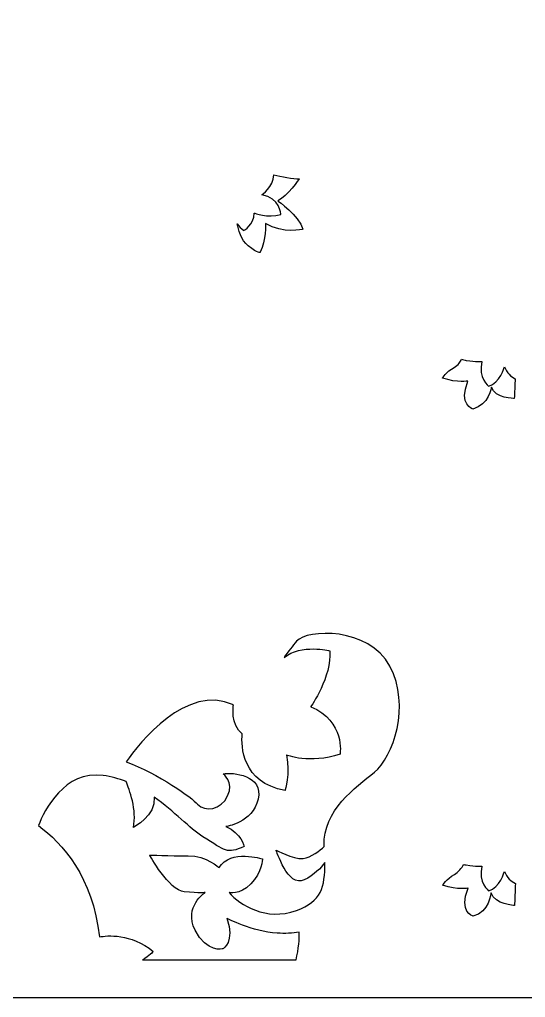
# Model space of a CAD drawing. Header units: centimetres. Extents: x 17.84 to 26.35, y 0.15 to 9.
# Drawn here: x 21.812 to 24.102, y 0.149 to 4.575 of the extents above; entities that cross this region are included whole.
import ezdxf

# ---------------------------------------------------------------- set-up
doc = ezdxf.new("R2010")
doc.units = ezdxf.units.CM
doc.header["$MEASUREMENT"] = 0
doc.layers.add('layer 1', color=7, linetype='Continuous')

msp = doc.modelspace()

# ---------------------------------------------------------------- linework, layer by layer
at = {"layer": 'layer 1', "color": 250, "lineweight": 30}
for points, knots in [([(17.84025, 9.00077), (17.84025, 9.00077), (26.3514, 9.00077), (26.3514, 9.00077), (26.3514, 9.00077), (26.3514, 9.00077), (26.3514, 0.14917), (26.3514, 0.14917), (26.3514, 0.14917), (26.3514, 0.14917), (17.84025, 0.14917), (17.84025, 0.14917), (17.84025, 0.14917), (17.84025, 0.14917), (17.84025, 9.00077), (17.84025, 9.00077)], [0, 0, 0, 0, 0.2, 0.2, 0.2, 0.2, 0.4, 0.4, 0.4, 0.4, 0.6, 0.6, 0.6, 0.6, 1, 1, 1, 1]), ([(22.96405, 3.87279), (22.96064, 3.81645), (22.90915, 3.78176), (22.90915, 3.78176), (22.90915, 3.78176), (22.99075, 3.76939), (22.99483, 3.69312), (22.99483, 3.69312), (22.99483, 3.69312), (22.93567, 3.67456), (22.87447, 3.6993), (22.87447, 3.6993), (22.87447, 3.6993), (22.87447, 3.64364), (22.82755, 3.62096), (22.82755, 3.62096), (22.82755, 3.62096), (22.81442, 3.62867), (22.80473, 3.63904), (22.7976, 3.65064), (22.7976, 3.65064), (22.80221, 3.62536), (22.81494, 3.57784), (22.84794, 3.5508), (22.84794, 3.5508), (22.89441, 3.51273), (22.90195, 3.52161), (22.90195, 3.52161), (22.90195, 3.52161), (22.92832, 3.57619), (22.92581, 3.65234), (22.92581, 3.65234), (22.92581, 3.65234), (23.00494, 3.60284), (23.09536, 3.62569), (23.09536, 3.62569), (23.09536, 3.62569), (23.07653, 3.68915), (22.98107, 3.75514), (22.98107, 3.75514), (22.98107, 3.75514), (23.02378, 3.77545), (23.07904, 3.85414), (23.07904, 3.85414), (23.07904, 3.85414), (23.05142, 3.85234), (22.99469, 3.86517), (22.96405, 3.87279)], [0, 0, 0, 0, 0.0769231, 0.0769231, 0.0769231, 0.0769231, 0.1538462, 0.1538462, 0.1538462, 0.1538462, 0.2307692, 0.2307692, 0.2307692, 0.2307692, 0.3076923, 0.3076923, 0.3076923, 0.3076923, 0.3846154, 0.3846154, 0.3846154, 0.3846154, 0.4615385, 0.4615385, 0.4615385, 0.4615385, 0.5384615, 0.5384615, 0.5384615, 0.5384615, 0.6153846, 0.6153846, 0.6153846, 0.6153846, 0.6923077, 0.6923077, 0.6923077, 0.6923077, 0.7692308, 0.7692308, 0.7692308, 0.7692308, 0.8461538, 0.8461538, 0.8461538, 0.8461538, 1, 1, 1, 1]), ([(24.05566, 2.94917), (24.03727, 2.9588), (24.01808, 2.9753), (24.0072, 3.00356), (24.0072, 3.00356), (24.0072, 3.00356), (23.98542, 2.92836), (23.93642, 2.91553), (23.93642, 2.91553), (23.93642, 2.91553), (23.8856, 2.95221), (23.90556, 3.0274), (23.90556, 3.0274), (23.90556, 3.0274), (23.87903, 3.02531), (23.83475, 3.03238), (23.83475, 3.03238), (23.82654, 3.03369), (23.81937, 3.03554), (23.81314, 3.03769), (23.81314, 3.03769), (23.80843, 3.02668), (23.79884, 3.01198), (23.77949, 3.00069), (23.77949, 3.00069), (23.7441, 2.98006), (23.7264, 2.95255), (23.7264, 2.95255), (23.7264, 2.95255), (23.79718, 2.92916), (23.8421, 2.93879), (23.8421, 2.93879), (23.8421, 2.93879), (23.79854, 2.8315), (23.86388, 2.81224), (23.86388, 2.81224), (23.86388, 2.81224), (23.93739, 2.83012), (23.94817, 2.91162), (23.94817, 2.91162), (23.94817, 2.91162), (23.96586, 2.85797), (24.05173, 2.86039), (24.05173, 2.86039), (24.05173, 2.86039), (24.05277, 2.88039), (24.05478, 2.92795), (24.05566, 2.94917)], [0, 0, 0, 0, 0.0769231, 0.0769231, 0.0769231, 0.0769231, 0.1538462, 0.1538462, 0.1538462, 0.1538462, 0.2307692, 0.2307692, 0.2307692, 0.2307692, 0.3076923, 0.3076923, 0.3076923, 0.3076923, 0.3846154, 0.3846154, 0.3846154, 0.3846154, 0.4615385, 0.4615385, 0.4615385, 0.4615385, 0.5384615, 0.5384615, 0.5384615, 0.5384615, 0.6153846, 0.6153846, 0.6153846, 0.6153846, 0.6923077, 0.6923077, 0.6923077, 0.6923077, 0.7692308, 0.7692308, 0.7692308, 0.7692308, 0.8461538, 0.8461538, 0.8461538, 0.8461538, 1, 1, 1, 1]), ([(23.06389, 0.3194), (23.06389, 0.3194), (22.36931, 0.3194), (22.36931, 0.3194), (22.36931, 0.3194), (22.39976, 0.33684), (22.41798, 0.35746), (22.41798, 0.35746), (22.41798, 0.35746), (22.31387, 0.44045), (22.20976, 0.43005), (22.17361, 0.42299), (22.17361, 0.42299), (22.14512, 0.6935), (22.00672, 0.84641), (21.8976, 0.92746), (21.8976, 0.92746), (21.92545, 0.99672), (22.0157, 1.1778), (22.19059, 1.1537), (22.19059, 1.1537), (22.22755, 1.14861), (22.26208, 1.13899), (22.29448, 1.12626), (22.29448, 1.12626), (22.3094, 1.09095), (22.34456, 0.99599), (22.32783, 0.91898), (22.32783, 0.91898), (22.32783, 0.91898), (22.43205, 0.97066), (22.4219, 1.05575), (22.4219, 1.05575), (22.51259, 0.99152), (22.58283, 0.91395), (22.64268, 0.87651), (22.64268, 0.87651), (22.74558, 0.81213), (22.75048, 0.79727), (22.82889, 0.83194), (22.82889, 0.83194), (22.82889, 0.83194), (22.81693, 0.89409), (22.74566, 0.92234), (22.74566, 0.92234), (22.74566, 0.92234), (22.86818, 0.93913), (22.89267, 1.04698), (22.89267, 1.04698), (22.91717, 1.15483), (22.77895, 1.16897), (22.73346, 1.1619), (22.73346, 1.1619), (22.73346, 1.1619), (22.7842, 1.12477), (22.75446, 1.06112), (22.75446, 1.06112), (22.72471, 0.99747), (22.65182, 0.98688), (22.61857, 1.02401), (22.61857, 1.02401), (22.59388, 1.05159), (22.44027, 1.16216), (22.29507, 1.21624), (22.29507, 1.21624), (22.35456, 1.30033), (22.56761, 1.57133), (22.78063, 1.47332), (22.78063, 1.47332), (22.78063, 1.47332), (22.76562, 1.38223), (22.82027, 1.34207), (22.82027, 1.34207), (22.81552, 1.2857), (22.819, 1.12139), (23.01425, 1.08567), (23.01425, 1.08567), (23.01425, 1.08567), (23.03874, 1.15989), (23.02038, 1.24647), (23.02038, 1.24647), (23.02038, 1.24647), (23.12646, 1.20318), (23.26314, 1.25059), (23.26314, 1.25059), (23.26314, 1.25059), (23.28762, 1.39902), (23.13054, 1.46499), (23.13054, 1.46499), (23.13054, 1.46499), (23.22642, 1.60059), (23.21622, 1.7181), (23.21622, 1.7181), (23.21622, 1.7181), (23.0876, 1.75008), (23.0096, 1.68844), (23.0096, 1.68844), (23.02824, 1.71386), (23.04887, 1.74088), (23.06675, 1.76167), (23.06675, 1.76167), (23.11336, 1.81583), (23.39301, 1.8276), (23.48855, 1.64863), (23.48855, 1.64863), (23.5841, 1.46965), (23.5029, 1.23574), (23.41892, 1.16855), (23.41892, 1.16855), (23.33494, 1.10137), (23.18447, 0.99529), (23.19147, 0.83616), (23.19147, 0.83616), (23.19154, 0.83463), (23.1916, 0.83313), (23.19166, 0.83161), (23.19166, 0.83161), (23.1729, 0.81512), (23.13174, 0.78242), (23.09628, 0.77855), (23.09628, 0.77855), (23.0486, 0.77334), (22.97386, 0.81631), (22.97386, 0.81631), (22.97386, 0.81631), (22.97386, 0.81631), (23.02669, 0.64442), (23.10143, 0.68088), (23.10143, 0.68088), (23.14717, 0.7032), (23.17745, 0.73673), (23.19407, 0.75939), (23.19407, 0.75939), (23.19541, 0.64849), (23.17813, 0.58352), (23.06549, 0.54266), (23.06549, 0.54266), (22.92902, 0.49316), (22.81005, 0.56742), (22.76106, 0.62399), (22.76106, 0.62399), (22.76106, 0.62399), (22.80655, 0.60985), (22.85904, 0.66289), (22.85904, 0.66289), (22.91153, 0.71593), (22.91153, 0.77605), (22.91153, 0.77605), (22.91153, 0.77605), (22.91153, 0.77605), (22.76806, 0.82202), (22.71557, 0.73715), (22.71557, 0.73715), (22.71557, 0.73715), (22.65958, 0.79019), (22.5756, 0.79019), (22.5756, 0.79019), (22.49162, 0.79019), (22.40064, 0.79373), (22.40064, 0.79373), (22.40064, 0.79373), (22.40064, 0.79373), (22.48812, 0.6346), (22.55811, 0.62753), (22.55811, 0.62753), (22.62809, 0.62046), (22.65259, 0.62399), (22.65259, 0.62399), (22.65259, 0.62399), (22.65259, 0.62399), (22.55461, 0.56034), (22.6071, 0.45426), (22.6071, 0.45426), (22.65958, 0.34818), (22.73307, 0.3694), (22.73307, 0.3694), (22.73307, 0.3694), (22.73307, 0.3694), (22.78906, 0.40122), (22.75056, 0.5073), (22.75056, 0.5073), (22.75056, 0.5073), (22.86604, 0.44719), (22.97801, 0.44012), (22.97801, 0.44012), (23.01417, 0.43783), (23.04777, 0.43889), (23.07834, 0.44491), (23.07834, 0.44491), (23.07864, 0.41766), (23.07697, 0.3678), (23.06389, 0.3194)], [0, 0, 0, 0, 0.0204082, 0.0204082, 0.0204082, 0.0204082, 0.0408163, 0.0408163, 0.0408163, 0.0408163, 0.0612245, 0.0612245, 0.0612245, 0.0612245, 0.0816327, 0.0816327, 0.0816327, 0.0816327, 0.1020408, 0.1020408, 0.1020408, 0.1020408, 0.122449, 0.122449, 0.122449, 0.122449, 0.1428571, 0.1428571, 0.1428571, 0.1428571, 0.1632653, 0.1632653, 0.1632653, 0.1632653, 0.1836735, 0.1836735, 0.1836735, 0.1836735, 0.2040816, 0.2040816, 0.2040816, 0.2040816, 0.2244898, 0.2244898, 0.2244898, 0.2244898, 0.244898, 0.244898, 0.244898, 0.244898, 0.2653061, 0.2653061, 0.2653061, 0.2653061, 0.2857143, 0.2857143, 0.2857143, 0.2857143, 0.3061224, 0.3061224, 0.3061224, 0.3061224, 0.3265306, 0.3265306, 0.3265306, 0.3265306, 0.3469388, 0.3469388, 0.3469388, 0.3469388, 0.3673469, 0.3673469, 0.3673469, 0.3673469, 0.3877551, 0.3877551, 0.3877551, 0.3877551, 0.4081633, 0.4081633, 0.4081633, 0.4081633, 0.4285714, 0.4285714, 0.4285714, 0.4285714, 0.4489796, 0.4489796, 0.4489796, 0.4489796, 0.4693878, 0.4693878, 0.4693878, 0.4693878, 0.4897959, 0.4897959, 0.4897959, 0.4897959, 0.5102041, 0.5102041, 0.5102041, 0.5102041, 0.5306122, 0.5306122, 0.5306122, 0.5306122, 0.5510204, 0.5510204, 0.5510204, 0.5510204, 0.5714286, 0.5714286, 0.5714286, 0.5714286, 0.5918367, 0.5918367, 0.5918367, 0.5918367, 0.6122449, 0.6122449, 0.6122449, 0.6122449, 0.6326531, 0.6326531, 0.6326531, 0.6326531, 0.6530612, 0.6530612, 0.6530612, 0.6530612, 0.6734694, 0.6734694, 0.6734694, 0.6734694, 0.6938776, 0.6938776, 0.6938776, 0.6938776, 0.7142857, 0.7142857, 0.7142857, 0.7142857, 0.7346939, 0.7346939, 0.7346939, 0.7346939, 0.755102, 0.755102, 0.755102, 0.755102, 0.7755102, 0.7755102, 0.7755102, 0.7755102, 0.7959184, 0.7959184, 0.7959184, 0.7959184, 0.8163265, 0.8163265, 0.8163265, 0.8163265, 0.8367347, 0.8367347, 0.8367347, 0.8367347, 0.8571429, 0.8571429, 0.8571429, 0.8571429, 0.877551, 0.877551, 0.877551, 0.877551, 0.8979592, 0.8979592, 0.8979592, 0.8979592, 0.9183673, 0.9183673, 0.9183673, 0.9183673, 0.9387755, 0.9387755, 0.9387755, 0.9387755, 0.9591837, 0.9591837, 0.9591837, 0.9591837, 1, 1, 1, 1]), ([(24.05692, 0.66482), (24.03815, 0.67435), (24.01832, 0.69095), (24.0072, 0.71986), (24.0072, 0.71986), (24.0072, 0.71986), (23.98542, 0.64466), (23.93642, 0.63183), (23.93642, 0.63183), (23.93642, 0.63183), (23.8856, 0.66851), (23.90556, 0.7437), (23.90556, 0.7437), (23.90556, 0.7437), (23.87903, 0.74161), (23.83475, 0.74868), (23.83475, 0.74868), (23.83057, 0.74934), (23.82667, 0.75015), (23.82301, 0.75107), (23.82301, 0.75107), (23.81392, 0.73572), (23.79964, 0.71647), (23.78052, 0.70533), (23.78052, 0.70533), (23.74513, 0.68469), (23.72744, 0.65718), (23.72744, 0.65718), (23.72744, 0.65718), (23.79822, 0.6338), (23.84314, 0.64343), (23.84314, 0.64343), (23.84314, 0.64343), (23.79958, 0.53613), (23.86492, 0.51688), (23.86492, 0.51688), (23.86492, 0.51688), (23.93842, 0.53476), (23.94659, 0.62279), (23.94659, 0.62279), (23.94659, 0.62279), (23.96429, 0.56915), (24.05276, 0.56502), (24.05276, 0.56502), (24.05276, 0.56502), (24.05375, 0.58393), (24.05584, 0.63693), (24.05692, 0.66482)], [0, 0, 0, 0, 0.0769231, 0.0769231, 0.0769231, 0.0769231, 0.1538462, 0.1538462, 0.1538462, 0.1538462, 0.2307692, 0.2307692, 0.2307692, 0.2307692, 0.3076923, 0.3076923, 0.3076923, 0.3076923, 0.3846154, 0.3846154, 0.3846154, 0.3846154, 0.4615385, 0.4615385, 0.4615385, 0.4615385, 0.5384615, 0.5384615, 0.5384615, 0.5384615, 0.6153846, 0.6153846, 0.6153846, 0.6153846, 0.6923077, 0.6923077, 0.6923077, 0.6923077, 0.7692308, 0.7692308, 0.7692308, 0.7692308, 0.8461538, 0.8461538, 0.8461538, 0.8461538, 1, 1, 1, 1])]:
    msp.add_open_spline(points, degree=3, knots=knots, dxfattribs=at)

doc.saveas('drawing.dxf')
